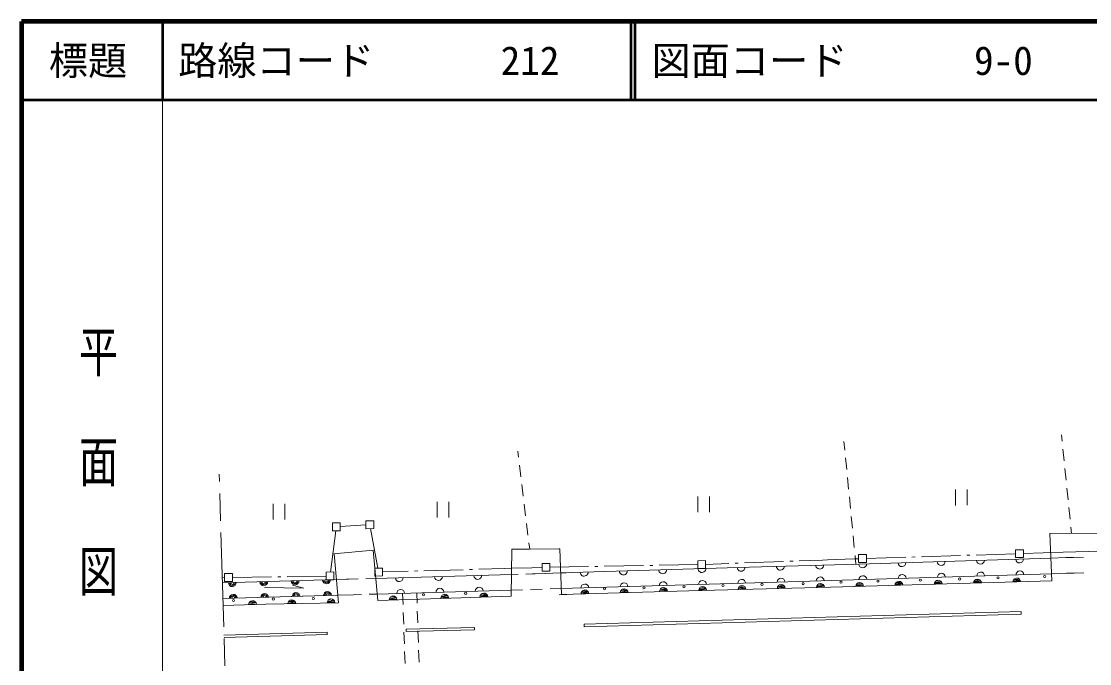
# Model space of a CAD drawing. Units: millimetres, scale not verified. Extents: x 40000 to 680000, y 20000 to 380000.
# Drawn here: x 40000 to 176258, y 298124 to 380000 of the extents above; entities that cross this region are included whole.
import ezdxf
from ezdxf.enums import TextEntityAlignment as Align

# ---------------------------------------------------------------- set-up
doc = ezdxf.new("R2010")
doc.units = ezdxf.units.MM
doc.header["$LTSCALE"] = 1000
doc.linetypes.add('CHAIN', pattern=[18.5, 12, -1.5, 3.5, -1.5])
for name, color, linetype, lineweight in [('M-BGD', 7, 'Continuous', 13), ('M-BMK', 2, 'CHAIN', 13), ('M-BMK-ROW', 30, 'Continuous', 13), ('M-TTL', 2, 'Continuous', 140), ('M-TTL-BAND', 7, 'Continuous', 13), ('M-TTL-LINE', 7, 'Continuous', 50)]:
    doc.layers.add(name, color=color, linetype=linetype, lineweight=lineweight)
doc.layers.add('M-TTL-TXT', color=7, linetype='Continuous')
doc.styles.add('@ＭＳ ゴシック', font='')
doc.styles.add('ＭＳ ゴシック', font='')
doc.styles.get('@ＭＳ ゴシック').set_extended_font_data('@MS Gothic')
doc.styles.get('ＭＳ ゴシック').set_extended_font_data('MS Gothic')

msp = doc.modelspace()

# ---------------------------------------------------------------- linework, layer by layer
at = {"layer": 'M-BGD'}
for p, q in [((172674, 327281), (172755, 326475)), ((144923, 326454), (145030, 325348)), ((103312, 325210), (103408, 324427)), ((145127, 324353), (145271, 322860)), ((172855, 325480), (173006, 323988)), ((103529, 323435), (103711, 321946)), ((173106, 322993), (173256, 321500)), ((145368, 321865), (145512, 320372)), ((103832, 320953), (104014, 319464)), ((159136, 320303), (159143, 318300)), ((160639, 320309), (160646, 318305)), ((173356, 320506), (173507, 319013)), ((126268, 319430), (126275, 317426)), ((127770, 319435), (127777, 317432)), ((145609, 319376), (145753, 317883)), ((72116, 318493), (72123, 316490)), ((73619, 318498), (73625, 316495)), ((93018, 318755), (93025, 316752)), ((94520, 318760), (94527, 316757)), ((104135, 318472), (104317, 316983)), ((173607, 318018), (173757, 316526)), ((145850, 316888), (145994, 315395)), ((104439, 315990), (104620, 314501)), ((173858, 315531), (173939, 314725)), ((104742, 313509), (104837, 312726)), ((146091, 314400), (146235, 312907)), ((177685, 314748), (171174, 314716)), ((171174, 314716), (171426, 308657)), ((84867, 312567), (79870, 312109)), ((79880, 312109), (80452, 305892)), ((84867, 312567), (85459, 306179)), ((102564, 312718), (102494, 306738)), ((104827, 312726), (102564, 312718)), ((108533, 312748), (104827, 312726)), ((108663, 312749), (108533, 312748)), ((108663, 312749), (108894, 306921)), ((132859, 310438), (146810, 310806)), ((146332, 311911), (146439, 310805)), ((146810, 310806), (171305, 311581)), ((173238, 311638), (171305, 311571)), ((174210, 311661), (173238, 311638)), ((175462, 311702), (174210, 311661)), ((85199, 308983), (102525, 309493)), ((102525, 309493), (101343, 309459)), ((101641, 310251), (101631, 310251)), ((103367, 309518), (102525, 309493)), ((105209, 309572), (104366, 309547)), ((105529, 309583), (105209, 309572)), ((106761, 309617), (105529, 309583)), ((106761, 309597), (105529, 309583)), ((106801, 309628), (106761, 309617)), ((108784, 309684), (106801, 309628)), ((108784, 309684), (132859, 310438)), ((109495, 309707), (108784, 309684)), ((133567, 308417), (171362, 309568)), ((171382, 309568), (171362, 309568)), ((173305, 309635), (171382, 309568)), ((174277, 309659), (173305, 309635)), ((175509, 309698), (174277, 309659)), ((65651, 308405), (80182, 308835)), ((65651, 308405), (80182, 308835)), ((74566, 308145), (76009, 307729)), ((81484, 308880), (80182, 308835)), ((81714, 308881), (81484, 308880)), ((82957, 308917), (81714, 308881)), ((85199, 308983), (83957, 308946)), ((108861, 307682), (133567, 308417)), ((132347, 307842), (131615, 307990)), ((137415, 307799), (136503, 307997)), ((136503, 307997), (137365, 307960)), ((137365, 307960), (136683, 308158)), ((141471, 308044), (142372, 308067)), ((142423, 307907), (141471, 308044)), ((142372, 308067), (141710, 308295)), ((143204, 307869), (171426, 308657)), ((146269, 307960), (143204, 307869)), ((146439, 308041), (147430, 308034)), ((146478, 308181), (147359, 308244)), ((147430, 308034), (146478, 308181)), ((147359, 308244), (146618, 308362)), ((151446, 308178), (152437, 308171)), ((151475, 308308), (152387, 308332)), ((152437, 308171), (151475, 308308)), ((151575, 308459), (152246, 308511)), ((152387, 308332), (151575, 308459)), ((156453, 308345), (157445, 308329)), ((156503, 308486), (157384, 308499)), ((157445, 308329), (156503, 308486)), ((157384, 308499), (156712, 308697)), ((161461, 308493), (162452, 308446)), ((161500, 308603), (162402, 308616)), ((162452, 308446), (161500, 308603)), ((161640, 308784), (162180, 308836)), ((162402, 308616), (161640, 308784)), ((166458, 308590), (167460, 308584)), ((166488, 308690), (167419, 308724)), ((167460, 308584), (166488, 308690)), ((166577, 308861), (167318, 308873)), ((167419, 308724), (166577, 308861)), ((80369, 306843), (65708, 306412)), ((65708, 306412), (80239, 306832)), ((71001, 307812), (76009, 307729)), ((82382, 306900), (80369, 306843)), ((83379, 306930), (82382, 306900)), ((85376, 306990), (84379, 306960)), ((85376, 306990), (102502, 307490)), ((87842, 306508), (87220, 306706)), ((88680, 305648), (88631, 307081)), ((90469, 305822), (90424, 307148)), ((93501, 306437), (102494, 306738)), ((93560, 306698), (94391, 306761)), ((94492, 306541), (93560, 306698)), ((94391, 306761), (93770, 306909)), ((98508, 306685), (99500, 306708)), ((98548, 306835), (99449, 306858)), ((99500, 306708), (98548, 306835)), ((99449, 306858), (98747, 307056)), ((103932, 307533), (102502, 307490)), ((106431, 307608), (104932, 307563)), ((108861, 307682), (107430, 307638)), ((108593, 306909), (109585, 306933)), ((108894, 306921), (125137, 307417)), ((111407, 307129), (112388, 307093)), ((111456, 307260), (112308, 307293)), ((112388, 307093), (111456, 307260)), ((111467, 306989), (111678, 307000)), ((111678, 307000), (111958, 307001)), ((112308, 307293), (111706, 307431)), ((116404, 307257), (117396, 307250)), ((117396, 307250), (116474, 307437)), ((116474, 307437), (117335, 307410)), ((117335, 307410), (116653, 307598)), ((121411, 307404), (122393, 307438)), ((122393, 307438), (121491, 307605)), ((121491, 307605), (122322, 307588)), ((122322, 307588), (121761, 307796)), ((125137, 307417), (143204, 307869)), ((126409, 307521), (127400, 307545)), ((126448, 307662), (127350, 307695)), ((127400, 307545), (126448, 307662)), ((127350, 307695), (126648, 307893)), ((131426, 307689), (132408, 307662)), ((132408, 307662), (131486, 307859)), ((131486, 307859), (132347, 307842)), ((136434, 307806), (137415, 307799)), ((141431, 307923), (142423, 307907)), ((65731, 305531), (71189, 305690)), ((68995, 305712), (69977, 305655)), ((69035, 305862), (69916, 305896)), ((69977, 305655), (69035, 305862)), ((69916, 305896), (69194, 306053)), ((71189, 305690), (80452, 305892)), ((74012, 305880), (74994, 305823)), ((74082, 306050), (74903, 306053)), ((74994, 305823), (74082, 306050)), ((74903, 306053), (74262, 306201)), ((79010, 305947), (80002, 305950)), ((79040, 306057), (79931, 306130)), ((80002, 305950), (79040, 306057)), ((79931, 306130), (79199, 306268)), ((85459, 306179), (93501, 306437)), ((86911, 306294), (87903, 306318)), ((86961, 306465), (87842, 306508)), ((87903, 306318), (86961, 306465)), ((93501, 306517), (94492, 306541)), ((88764, 303150), (88713, 304649)), ((90555, 303323), (90503, 304823)), ((167533, 304748), (111771, 303134)), ((167544, 304447), (111782, 302834)), ((167533, 304738), (167544, 304437)), ((89068, 302516), (97780, 302736)), ((89068, 302516), (89079, 302215)), ((97780, 302736), (97791, 302436)), ((111771, 303134), (111782, 302834)), ((79033, 302141), (65844, 301765)), ((79034, 301840), (65855, 301465)), ((79023, 302141), (79014, 301840)), ((88848, 300651), (88798, 302150)), ((89079, 302215), (97791, 302436)), ((90640, 300825), (90589, 302324)), ((90726, 298326), (90674, 299825)), ((88933, 298153), (88882, 299652))]:
    msp.add_line(p, q, dxfattribs=at)
for centre in [(170532, 309235), (124515, 307916), (129492, 308083), (134459, 308220), (139717, 308328), (144544, 308515), (149251, 308631), (154669, 308770), (159676, 308907), (164573, 309064), (91296, 306910), (96664, 307089), (114380, 307670), (119407, 307788), (67060, 306176), (72128, 306354), (77236, 306421)]:
    msp.add_circle(centre, 140, dxfattribs=at)
for centre, radius, start, end in [((141822, 310679), 501, 181.54869, 1.54869), ((147310, 310828), 501, 181.79358, 1.79358), ((152318, 310985), 501, 181.79358, 1.79358), ((157325, 311143), 501, 181.79358, 1.79358), ((162332, 311300), 501, 181.79358, 1.79358), ((167330, 311458), 501, 181.79358, 1.79358), ((98208, 309368), 501, 181.68961, 1.68961), ((111788, 309775), 501, 181.78697, 1.78697), ((116786, 309932), 501, 181.78697, 1.78697), ((121793, 310090), 501, 181.78697, 1.78697), ((126800, 310247), 501, 181.78697, 1.78697), ((131808, 310404), 501, 181.78697, 1.78697), ((136815, 310542), 501, 181.54869, 1.54869), ((147337, 308835), 501, 1.75333, 181.75333), ((152345, 308982), 501, 1.75333, 181.75333), ((157352, 309140), 501, 1.75333, 181.75333), ((162359, 309297), 501, 1.75333, 181.75333), ((167367, 309445), 501, 1.75333, 181.75333), ((66909, 308442), 501, 181.69651, 1.69651), ((66909, 308442), 361, 181.69651, 1.69651), ((66909, 308442), 220, 181.69651, 1.69651), ((70914, 308561), 501, 181.69651, 1.69651), ((70914, 308561), 361, 181.69651, 1.69651), ((70914, 308561), 220, 181.69651, 1.69651), ((74918, 308679), 501, 181.69651, 1.69651), ((74918, 308679), 361, 181.69651, 1.69651), ((74918, 308679), 220, 181.69651, 1.69651), ((78923, 308798), 501, 181.69651, 1.69651), ((78923, 308798), 361, 181.69651, 1.69651), ((78923, 308798), 220, 181.69651, 1.69651), ((88204, 309073), 501, 181.68961, 1.68961), ((93201, 309220), 501, 181.68961, 1.68961), ((111865, 307772), 501, 1.70451, 181.70451), ((116873, 307919), 501, 1.70451, 181.70451), ((121870, 308067), 501, 1.70451, 181.70451), ((126877, 308214), 501, 1.70451, 181.70451), ((126910, 307463), 501, 1.43745, 181.43745), ((131885, 308361), 501, 1.70451, 181.70451), ((131917, 307590), 501, 1.43745, 181.43745), ((136892, 308519), 501, 1.75333, 181.75333), ((136925, 307718), 501, 1.43745, 181.43745), ((141899, 308666), 501, 1.75333, 181.75333), ((141932, 307845), 501, 1.43745, 181.43745), ((146930, 307972), 501, 1.5829, 181.5829), ((151937, 308110), 501, 1.5829, 181.5829), ((156944, 308257), 501, 1.5829, 181.5829), ((161952, 308394), 501, 1.5829, 181.5829), ((166959, 308532), 501, 1.5829, 181.5829), ((67032, 306451), 501, 1.6832, 181.6832), ((67032, 306451), 361, 1.6832, 181.6832), ((67032, 306451), 220, 1.6832, 181.6832), ((71036, 306569), 501, 1.6832, 181.6832), ((71036, 306569), 361, 1.6832, 181.6832), ((71036, 306569), 220, 1.6832, 181.6832), ((75041, 306686), 501, 1.6832, 181.6832), ((75041, 306686), 361, 1.6832, 181.6832), ((75041, 306686), 220, 1.6832, 181.6832), ((79045, 306804), 501, 1.6832, 181.6832), ((79045, 306804), 361, 1.6832, 181.6832), ((79045, 306804), 220, 1.6832, 181.6832), ((87412, 306246), 501, 1.89881, 181.89881), ((88381, 307081), 501, 1.68961, 181.68961), ((93388, 307228), 501, 1.68961, 181.68961), ((94002, 306459), 501, 1.89185, 181.89185), ((98396, 307375), 501, 1.68961, 181.68961), ((98999, 306626), 501, 1.89185, 181.89185), ((111888, 307011), 501, 1.76911, 181.76911), ((116895, 307168), 501, 1.76911, 181.76911), ((121903, 307316), 501, 1.76911, 181.76911), ((69486, 305644), 501, 1.71119, 181.71119), ((74494, 305761), 501, 1.23255, 181.23255), ((79501, 305868), 501, 1.23255, 181.23255)]:
    msp.add_arc(centre, radius, start, end, dxfattribs=at)
at = {"layer": 'M-BMK'}
msp.add_line((66364, 284340), (65233, 322275), dxfattribs=at)
at = {"layer": 'M-BMK-ROW'}
for p, q in [((83952, 316330), (84954, 316333)), ((83956, 315328), (83952, 316330)), ((84954, 316333), (84957, 315332)), ((80111, 315065), (79427, 309804)), ((79676, 316065), (80678, 316068)), ((79680, 315063), (79676, 316065)), ((80681, 315067), (79680, 315063)), ((80678, 316068), (80681, 315067)), ((83954, 315799), (80680, 315598)), ((84957, 315332), (83956, 315328)), ((85475, 310296), (84547, 315330)), ((166816, 312127), (161795, 311970)), ((166815, 312648), (167816, 312651)), ((166818, 311646), (166815, 312648)), ((167816, 312651), (167820, 311650)), ((170312, 312239), (167818, 312160)), ((171273, 312272), (170312, 312239)), ((177712, 312465), (171273, 312272)), ((106416, 310898), (107418, 310902)), ((106419, 309897), (106416, 310898)), ((107418, 310902), (107421, 309900)), ((126278, 310746), (121348, 310656)), ((126276, 311247), (127278, 311250)), ((126279, 310245), (126276, 311247)), ((127278, 311250), (127281, 310249)), ((130233, 310881), (127279, 310769)), ((131432, 310926), (131032, 310911)), ((137228, 311145), (132232, 310956)), ((138427, 311190), (138028, 311175)), ((142181, 311331), (139227, 311220)), ((142832, 311354), (142181, 311331)), ((146236, 311475), (142832, 311354)), ((146777, 311497), (146236, 311475)), ((146775, 312018), (147777, 312022)), ((146779, 311017), (146775, 312018)), ((147780, 311020), (146779, 311017)), ((147777, 312022), (147780, 311020)), ((152800, 311688), (147779, 311531)), ((153999, 311726), (153599, 311713)), ((159796, 311907), (154799, 311751)), ((160996, 311945), (160596, 311932)), ((167820, 311650), (166818, 311646)), ((65927, 309598), (66929, 309601)), ((65930, 308596), (65927, 309598)), ((66929, 309601), (66932, 308600)), ((78857, 309802), (79858, 309806)), ((78860, 308801), (78857, 309802)), ((79858, 309806), (79862, 308804)), ((85065, 310294), (86066, 310298)), ((85068, 309293), (85065, 310294)), ((86066, 310298), (86070, 309296)), ((86078, 309807), (86068, 309807)), ((89356, 309901), (86078, 309807)), ((90556, 309935), (90156, 309923)), ((96353, 310100), (91355, 309958)), ((97553, 310135), (97153, 310123)), ((101631, 310251), (98352, 310157)), ((102532, 310274), (101641, 310251)), ((105116, 310343), (102532, 310274)), ((106418, 310377), (105116, 310343)), ((107421, 309900), (106419, 309897)), ((112349, 310491), (107419, 310401)), ((113549, 310513), (113149, 310506)), ((119348, 310619), (114349, 310528)), ((120548, 310641), (120148, 310634)), ((127281, 310249), (126279, 310245)), ((65929, 309087), (65628, 309076)), ((66932, 308600), (65930, 308596)), ((71894, 309186), (66930, 309110)), ((73094, 309204), (72694, 309198)), ((78858, 309291), (73894, 309216)), ((79862, 308804), (78860, 308801)), ((86070, 309296), (85068, 309293))]:
    msp.add_line(p, q, dxfattribs=at)
at = {"layer": 'M-TTL'}
for p, q in [((40000, 380000), (40000, 20000)), ((680000, 380000), (40000, 380000))]:
    msp.add_line(p, q, dxfattribs=at)
at = {"layer": 'M-TTL-BAND'}
msp.add_line((58000, 370000), (58000, 20000), dxfattribs=at)
at = {"layer": 'M-TTL-LINE'}
for p, q in [((58000, 380000), (58000, 370000)), ((117750, 380000), (117750, 370000)), ((118250, 380000), (118250, 370000)), ((40000, 370000), (680000, 370000))]:
    msp.add_line(p, q, dxfattribs=at)

# ---------------------------------------------------------------- texts
at = {"layer": 'M-TTL-BAND', "style": '@ＭＳ ゴシック', "width": 1.4}
msp.add_text('平  面  図', height=3666, rotation=270, dxfattribs=at).set_placement((49777, 306475), align=Align.MIDDLE_RIGHT)
at = {"layer": 'M-TTL-TXT', "style": 'ＭＳ ゴシック'}
msp.add_text('標題', height=3666, dxfattribs=at).set_placement((48500, 375000), align=Align.MIDDLE_CENTER)
for s, p in [('路線コード', (60000, 375000)), ('212', (101142, 375000)), ('図面コード', (120380, 375000)), ('9-0', (161521, 375000))]:
    msp.add_text(s, height=3666, dxfattribs=at).set_placement(p, align=Align.MIDDLE_LEFT)

doc.saveas('drawing.dxf')
